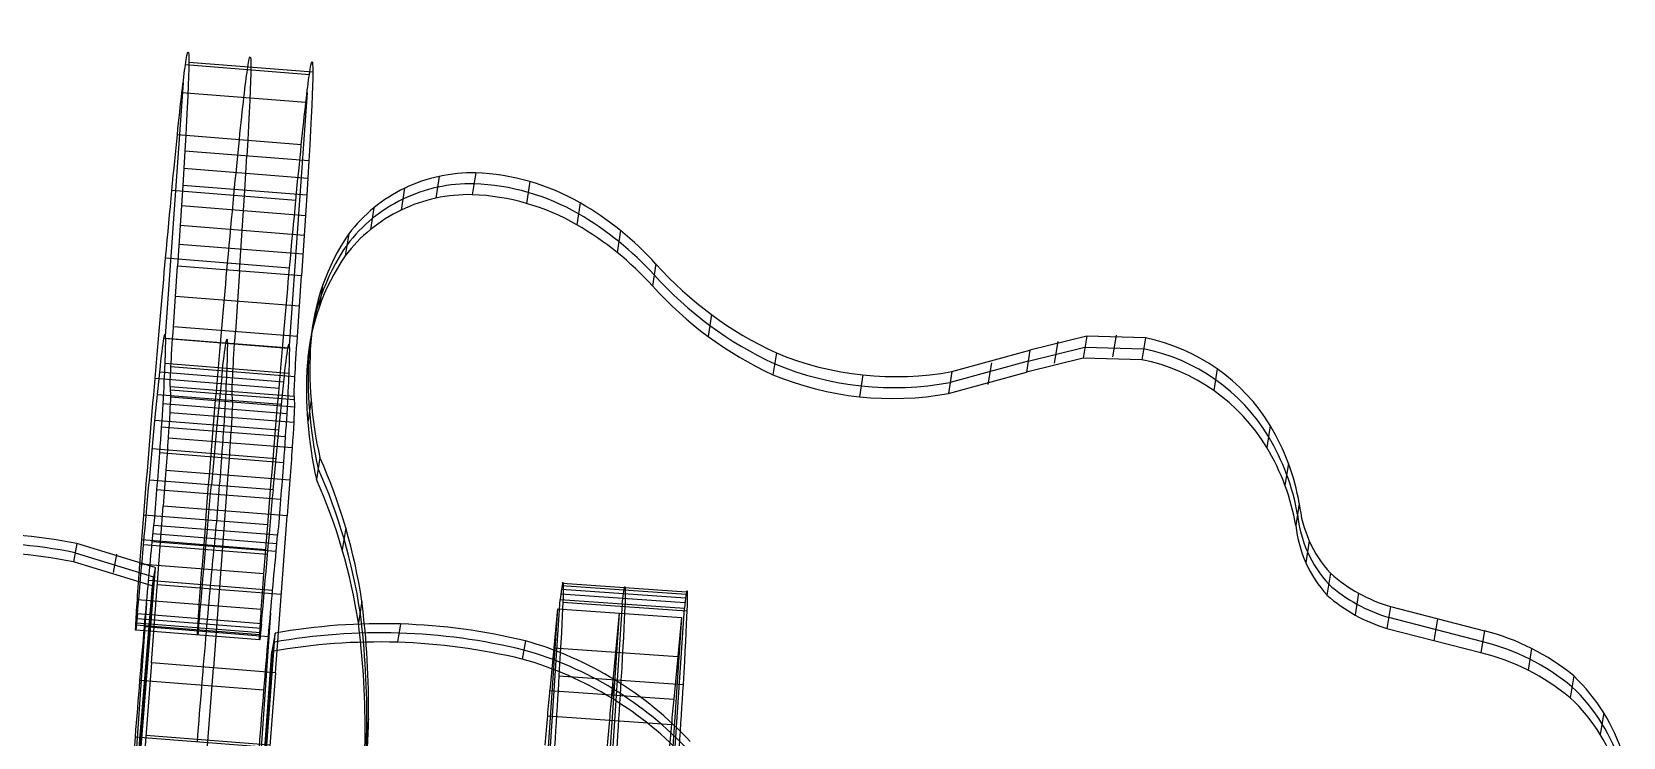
# Model space of a CAD drawing. Extents: x 14 to 133, y -39 to 144.
# Drawn here: x 74.52 to 100.11, y 91.78 to 103.13 of the extents above; entities that cross this region are included whole.
import ezdxf

# ---------------------------------------------------------------- set-up
doc = ezdxf.new("R2010")
doc.units = 0
doc.header["$MEASUREMENT"] = 0
doc.layers.add('LAYER_1', color=255, linetype='CONTINUOUS')

msp = doc.modelspace()

# ---------------------------------------------------------------- linework, layer by layer
at = {"layer": 'LAYER_1', "color": 9}
for p, q in [((79.041, 102.475, 64.46), (77.048, 102.632, 64.488)), ((78.986, 102.436, 60.796), (76.992, 102.593, 60.824)), ((78.986, 102.436, 60.796), (76.992, 102.593, 60.824)), ((76.955, 102.309, 59.79), (76.669, 98.234, 62.214)), ((78.93, 101.99, 59.323), (76.936, 102.147, 59.351)), ((78.949, 102.152, 59.761), (78.663, 98.077, 62.185)), ((78.857, 101.31, 57.943), (76.863, 101.467, 57.971)), ((78.857, 101.31, 57.943), (76.863, 101.467, 57.971)), ((76.984, 101.209, 67.865), (76.951, 100.654, 68.59)), ((76.984, 101.209, 67.865), (76.951, 100.654, 68.59)), ((78.978, 101.052, 67.836), (76.984, 101.209, 67.865)), ((78.978, 101.052, 67.836), (76.984, 101.209, 67.865)), ((77.947, 100.576, 68.576), (77.981, 101.131, 67.851)), ((76.967, 100.932, 68.227), (78.961, 100.775, 68.199)), ((78.978, 101.052, 67.836), (78.944, 100.498, 68.561)), ((78.978, 101.052, 67.836), (78.944, 100.498, 68.561)), ((81.66, 100.858, 63.468), (81.605, 100.507, 61.5)), ((81.66, 100.858, 63.468), (81.605, 100.507, 61.5)), ((76.951, 100.654, 68.59), (76.91, 100.01, 69.287)), ((76.951, 100.654, 68.59), (76.91, 100.01, 69.287)), ((78.944, 100.498, 68.561), (76.951, 100.654, 68.59)), ((78.944, 100.498, 68.561), (76.951, 100.654, 68.59)), ((77.907, 99.931, 69.273), (77.947, 100.576, 68.576)), ((80.518, 100.611, 63.544), (80.463, 100.26, 61.576)), ((80.518, 100.611, 63.544), (80.463, 100.26, 61.576)), ((81.074, 100.802, 63.494), (81.019, 100.45, 61.526)), ((82.531, 100.719, 63.468), (82.475, 100.367, 61.5)), ((78.768, 100.415, 56.692), (76.775, 100.572, 56.721)), ((76.93, 100.332, 68.938), (78.924, 100.175, 68.91)), ((78.944, 100.498, 68.561), (78.903, 99.853, 69.258)), ((78.944, 100.498, 68.561), (78.903, 99.853, 69.258)), ((83.341, 100.375, 63.507), (83.286, 100.024, 61.539)), ((83.341, 100.375, 63.507), (83.286, 100.024, 61.539)), ((80.023, 100.297, 63.614), (79.968, 99.946, 61.646)), ((76.91, 100.01, 69.287), (76.867, 99.356, 69.883)), ((76.91, 100.01, 69.287), (76.867, 99.356, 69.883)), ((78.903, 99.853, 69.258), (76.91, 100.01, 69.287)), ((78.903, 99.853, 69.258), (76.91, 100.01, 69.287)), ((77.864, 99.278, 69.869), (77.907, 99.931, 69.273)), ((78.903, 99.853, 69.258), (78.861, 99.2, 69.855)), ((78.903, 99.853, 69.258), (78.861, 99.2, 69.855)), ((79.618, 99.877, 63.7), (79.563, 99.526, 61.732)), ((79.618, 99.877, 63.7), (79.563, 99.526, 61.732)), ((83.988, 99.93, 63.568), (83.933, 99.579, 61.6)), ((78.884, 99.548, 69.58), (76.89, 99.705, 69.609)), ((78.667, 99.328, 55.606), (76.674, 99.485, 55.634)), ((78.667, 99.328, 55.606), (76.674, 99.485, 55.634)), ((76.8, 98.383, 70.555), (76.867, 99.356, 69.883)), ((76.8, 98.383, 70.555), (76.867, 99.356, 69.883)), ((78.861, 99.2, 69.855), (76.867, 99.356, 69.883)), ((78.861, 99.2, 69.855), (76.867, 99.356, 69.883)), ((84.558, 99.393, 63.648), (84.503, 99.041, 61.68)), ((84.558, 99.393, 63.648), (84.503, 99.041, 61.68)), ((77.864, 99.278, 69.869), (77.797, 98.304, 70.541)), ((78.794, 98.226, 70.527), (78.861, 99.2, 69.855)), ((78.794, 98.226, 70.527), (78.861, 99.2, 69.855)), ((79.196, 99.046, 63.861), (79.141, 98.695, 61.892)), ((78.827, 98.713, 70.191), (76.833, 98.869, 70.219)), ((85.454, 98.58, 63.768), (85.399, 98.229, 61.8)), ((78.794, 98.226, 70.527), (76.8, 98.383, 70.555)), ((78.794, 98.226, 70.527), (76.8, 98.383, 70.555)), ((78.639, 98.036, 60.759), (76.645, 98.192, 60.788)), ((78.664, 98.037, 62.488), (76.67, 98.194, 62.517)), ((78.664, 98.037, 62.488), (76.67, 98.194, 62.517)), ((79.008, 98.135, 64.029), (78.953, 97.783, 62.061)), ((79.008, 98.135, 64.029), (78.953, 97.783, 62.061)), ((90.543, 97.83, 62.743), (91.458, 98.054, 62.677)), ((91.486, 98.23, 63.661), (90.571, 98.005, 63.727)), ((91.486, 98.23, 63.661), (90.571, 98.005, 63.727)), ((91.021, 98.148, 63.689), (90.965, 97.797, 61.721)), ((91.486, 98.23, 63.661), (91.431, 97.879, 61.693)), ((91.486, 98.23, 63.661), (91.431, 97.879, 61.693)), ((91.458, 98.054, 62.677), (92.402, 98.03, 62.655)), ((92.43, 98.205, 63.639), (91.486, 98.23, 63.661)), ((92.43, 98.205, 63.639), (91.486, 98.23, 63.661)), ((91.958, 98.249, 63.645), (91.903, 97.898, 61.676)), ((92.43, 98.205, 63.639), (92.374, 97.854, 61.671)), ((92.43, 98.205, 63.639), (92.374, 97.854, 61.671)), ((78.654, 97.634, 64.008), (76.66, 97.791, 64.037)), ((86.497, 97.962, 63.849), (86.441, 97.611, 61.881)), ((86.497, 97.962, 63.849), (86.441, 97.611, 61.881)), ((90.543, 97.83, 62.743), (89.291, 97.487, 62.839)), ((89.318, 97.662, 63.823), (90.571, 98.005, 63.727)), ((89.318, 97.662, 63.823), (90.571, 98.005, 63.727)), ((89.953, 97.805, 63.78), (89.898, 97.454, 61.812)), ((90.571, 98.005, 63.727), (90.516, 97.654, 61.759)), ((90.571, 98.005, 63.727), (90.516, 97.654, 61.759)), ((91.431, 97.879, 61.693), (90.516, 97.654, 61.759)), ((91.431, 97.879, 61.693), (90.516, 97.654, 61.759)), ((92.374, 97.854, 61.671), (91.431, 97.879, 61.693)), ((92.374, 97.854, 61.671), (91.431, 97.879, 61.693)), ((76.502, 96.878, 58.014), (76.58, 97.652, 59.146)), ((76.502, 96.878, 58.014), (76.58, 97.652, 59.146)), ((78.498, 97.393, 54.416), (76.504, 97.55, 54.444)), ((78.573, 97.495, 59.118), (76.58, 97.652, 59.146)), ((78.573, 97.495, 59.118), (76.58, 97.652, 59.146)), ((78.753, 97.58, 71.229), (76.759, 97.737, 71.258)), ((77.576, 97.574, 59.132), (77.499, 96.8, 58)), ((87.886, 97.609, 63.873), (87.831, 97.258, 61.905)), ((89.318, 97.662, 63.823), (89.263, 97.311, 61.855)), ((89.318, 97.662, 63.823), (89.263, 97.311, 61.855)), ((89.263, 97.311, 61.855), (90.516, 97.654, 61.759)), ((89.263, 97.311, 61.855), (90.516, 97.654, 61.759)), ((93.584, 97.708, 63.696), (93.529, 97.356, 61.727)), ((78.536, 97.133, 58.534), (76.543, 97.29, 58.563)), ((76.747, 97.42, 72.158), (76.752, 97.25, 73.423)), ((78.741, 97.263, 72.13), (76.747, 97.42, 72.158)), ((76.747, 97.42, 72.158), (76.752, 97.25, 73.423)), ((78.741, 97.263, 72.13), (76.747, 97.42, 72.158)), ((78.745, 97.206, 72.766), (76.752, 97.363, 72.795)), ((78.745, 97.093, 73.395), (76.752, 97.25, 73.423)), ((78.745, 97.093, 73.395), (76.752, 97.25, 73.423)), ((77.749, 97.171, 73.409), (77.744, 97.342, 72.144)), ((78.496, 96.721, 57.985), (78.573, 97.495, 59.118)), ((78.496, 96.721, 57.985), (78.573, 97.495, 59.118)), ((78.741, 97.263, 72.13), (78.745, 97.093, 73.395)), ((78.741, 97.263, 72.13), (78.745, 97.093, 73.395)), ((78.623, 96.985, 65.441), (76.63, 97.142, 65.469)), ((78.623, 96.985, 65.441), (76.63, 97.142, 65.469)), ((78.734, 96.844, 73.975), (76.74, 97.001, 74.004)), ((79.014, 97.202, 64.195), (78.959, 96.851, 62.227)), ((76.413, 95.917, 57.037), (76.502, 96.878, 58.014)), ((76.413, 95.917, 57.037), (76.502, 96.878, 58.014)), ((78.496, 96.721, 57.985), (76.502, 96.878, 58.014)), ((78.496, 96.721, 57.985), (76.502, 96.878, 58.014)), ((78.598, 96.612, 65.715), (76.604, 96.769, 65.743)), ((77.499, 96.8, 58), (77.41, 95.838, 57.023)), ((94.436, 96.793, 63.835), (94.381, 96.442, 61.867)), ((94.436, 96.793, 63.835), (94.381, 96.442, 61.867)), ((78.709, 96.436, 74.457), (76.715, 96.593, 74.486)), ((78.709, 96.436, 74.457), (76.715, 96.593, 74.486)), ((78.406, 95.76, 57.008), (78.496, 96.721, 57.985)), ((78.406, 95.76, 57.008), (78.496, 96.721, 57.985)), ((78.453, 96.262, 57.475), (76.459, 96.419, 57.504)), ((78.568, 96.198, 65.922), (76.575, 96.355, 65.951)), ((78.568, 96.198, 65.922), (76.575, 96.355, 65.951)), ((79.155, 96.279, 64.356), (79.1, 95.928, 62.388)), ((79.155, 96.279, 64.356), (79.1, 95.928, 62.388)), ((78.672, 95.917, 74.764), (76.679, 96.074, 74.792)), ((94.729, 96.187, 63.935), (94.673, 95.835, 61.967)), ((78.406, 95.76, 57.008), (76.413, 95.917, 57.037)), ((78.406, 95.76, 57.008), (76.413, 95.917, 57.037)), ((78.523, 95.605, 66.002), (76.529, 95.762, 66.03)), ((76.446, 92.977, 75.528), (76.636, 95.5, 74.976)), ((76.446, 92.977, 75.528), (76.636, 95.5, 74.976)), ((78.63, 95.343, 74.947), (76.636, 95.5, 74.976)), ((78.63, 95.343, 74.947), (76.636, 95.5, 74.976)), ((94.905, 95.539, 64.046), (94.849, 95.187, 62.078)), ((94.905, 95.539, 64.046), (94.849, 95.187, 62.078)), ((76.261, 94.566, 53.818), (76.323, 95.356, 53.859)), ((76.261, 94.566, 53.818), (76.323, 95.356, 53.859)), ((78.317, 95.199, 53.83), (76.323, 95.356, 53.859)), ((78.317, 95.199, 53.83), (76.323, 95.356, 53.859)), ((77.32, 95.278, 53.844), (77.257, 94.488, 53.804)), ((77.633, 95.422, 74.962), (77.442, 92.899, 75.513)), ((78.254, 94.409, 53.79), (78.317, 95.199, 53.83)), ((78.254, 94.409, 53.79), (78.317, 95.199, 53.83)), ((78.439, 92.82, 75.499), (78.63, 95.343, 74.947)), ((78.439, 92.82, 75.499), (78.63, 95.343, 74.947)), ((76.292, 94.961, 53.838), (78.286, 94.804, 53.81)), ((76.459, 94.927, 65.733), (76.482, 95.188, 65.865)), ((76.459, 94.927, 65.733), (76.482, 95.188, 65.865)), ((76.47, 95.057, 65.799), (78.464, 94.9, 65.77)), ((78.475, 95.031, 65.836), (76.482, 95.188, 65.865)), ((78.475, 95.031, 65.836), (76.482, 95.188, 65.865)), ((77.478, 95.109, 65.85), (77.456, 94.848, 65.719)), ((78.453, 94.77, 65.705), (78.475, 95.031, 65.836)), ((78.453, 94.77, 65.705), (78.475, 95.031, 65.836)), ((79.57, 95.148, 64.546), (79.515, 94.796, 62.578)), ((75.244, 94.897, 71.489), (75.193, 94.603, 69.511)), ((75.244, 94.897, 71.489), (75.193, 94.603, 69.511)), ((75.219, 94.75, 70.5), (76.481, 94.364, 70.524)), ((76.507, 94.511, 71.513), (75.244, 94.897, 71.489)), ((76.507, 94.511, 71.513), (75.244, 94.897, 71.489)), ((75.883, 94.728, 71.497), (75.832, 94.434, 69.52)), ((78.313, 94.72, 56.211), (76.32, 94.876, 56.239)), ((78.453, 94.77, 65.705), (76.459, 94.927, 65.733)), ((78.453, 94.77, 65.705), (76.459, 94.927, 65.733)), ((95.064, 94.94, 64.148), (95.009, 94.589, 62.18)), ((76.456, 94.217, 69.536), (75.193, 94.603, 69.511)), ((76.456, 94.217, 69.536), (75.193, 94.603, 69.511)), ((76.507, 94.511, 71.513), (75.92, 87.271, 72.605)), ((76.507, 94.511, 71.513), (75.92, 87.271, 72.605)), ((78.254, 94.409, 53.79), (76.261, 94.566, 53.818)), ((78.254, 94.409, 53.79), (76.261, 94.566, 53.818)), ((76.507, 94.511, 71.513), (76.456, 94.217, 69.536)), ((76.507, 94.511, 71.513), (76.456, 94.217, 69.536)), ((76.456, 94.217, 69.536), (75.868, 86.977, 70.627)), ((76.456, 94.217, 69.536), (75.868, 86.977, 70.627)), ((75.894, 87.124, 71.616), (76.481, 94.364, 70.524)), ((78.394, 94.145, 65.027), (76.4, 94.302, 65.056)), ((78.534, 94.076, 75.198), (76.54, 94.233, 75.226)), ((83.055, 94.261, 65.676), (83.04, 94.165, 65.156)), ((83.055, 94.261, 65.676), (83.04, 94.165, 65.156)), ((83.048, 94.222, 65.415), (85.043, 94.082, 65.384)), ((83.055, 94.261, 65.676), (85.05, 94.121, 65.645)), ((83.055, 94.261, 65.676), (85.05, 94.121, 65.645)), ((84.038, 94.095, 65.141), (84.053, 94.191, 65.661)), ((95.406, 94.42, 64.232), (95.35, 94.068, 62.263)), ((95.406, 94.42, 64.232), (95.35, 94.068, 62.263)), ((76.368, 93.943, 64.767), (75.608, 83.117, 71.207)), ((78.213, 93.837, 54.062), (76.219, 93.994, 54.091)), ((79.829, 93.973, 64.749), (79.774, 93.621, 62.781)), ((79.829, 93.973, 64.749), (79.774, 93.621, 62.781)), ((82.582, 87.488, 65.829), (83.021, 93.998, 64.655)), ((82.582, 87.488, 65.829), (83.021, 93.998, 64.655)), ((83.04, 94.165, 65.156), (83.021, 93.998, 64.655)), ((83.04, 94.165, 65.156), (83.021, 93.998, 64.655)), ((83.021, 93.998, 64.655), (85.016, 93.858, 64.624)), ((83.021, 93.998, 64.655), (85.016, 93.858, 64.624)), ((83.031, 94.09, 64.903), (85.026, 93.95, 64.872)), ((83.04, 94.165, 65.156), (85.035, 94.025, 65.125)), ((83.04, 94.165, 65.156), (85.035, 94.025, 65.125)), ((83.061, 93.957, 67.446), (85.056, 93.817, 67.415)), ((84.018, 93.928, 64.639), (83.58, 87.418, 65.814)), ((84.018, 93.928, 64.639), (84.038, 94.095, 65.141)), ((85.035, 94.025, 65.125), (85.016, 93.858, 64.624)), ((85.035, 94.025, 65.125), (85.016, 93.858, 64.624)), ((85.05, 94.121, 65.645), (85.035, 94.025, 65.125)), ((85.05, 94.121, 65.645), (85.035, 94.025, 65.125)), ((95.858, 94.1, 64.276), (95.803, 93.749, 62.308)), ((76.222, 93.766, 55.543), (76.208, 93.617, 55.335)), ((76.222, 93.766, 55.543), (76.208, 93.617, 55.335)), ((76.215, 93.692, 55.439), (78.209, 93.535, 55.41)), ((78.216, 93.609, 55.514), (76.222, 93.766, 55.543)), ((78.216, 93.609, 55.514), (76.222, 93.766, 55.543)), ((77.204, 93.539, 55.321), (77.219, 93.688, 55.528)), ((78.362, 93.786, 64.738), (77.602, 82.96, 71.179)), ((82.977, 93.846, 62.539), (82.526, 87.154, 63.758)), ((82.977, 93.846, 62.539), (82.526, 87.154, 63.758)), ((82.977, 93.846, 62.539), (82.854, 92.537, 60.543)), ((82.977, 93.846, 62.539), (82.854, 92.537, 60.543)), ((82.977, 93.846, 62.539), (84.972, 93.706, 62.508)), ((82.977, 93.846, 62.539), (84.972, 93.706, 62.508)), ((83.524, 87.084, 63.742), (83.975, 93.776, 62.524)), ((83.852, 92.467, 60.527), (83.975, 93.776, 62.524)), ((84.972, 93.706, 62.508), (84.521, 87.014, 63.727)), ((84.972, 93.706, 62.508), (84.521, 87.014, 63.727)), ((84.577, 87.348, 65.798), (85.016, 93.858, 64.624)), ((84.577, 87.348, 65.798), (85.016, 93.858, 64.624)), ((84.972, 93.706, 62.508), (84.849, 92.397, 60.512)), ((84.972, 93.706, 62.508), (84.849, 92.397, 60.512)), ((96.37, 93.884, 64.3), (96.315, 93.533, 62.332)), ((96.37, 93.884, 64.3), (96.315, 93.533, 62.332)), ((97.854, 93.318, 63.343), (96.343, 93.708, 63.316)), ((96.37, 93.884, 64.3), (97.882, 93.494, 64.327)), ((96.37, 93.884, 64.3), (97.882, 93.494, 64.327)), ((97.125, 93.686, 64.314), (97.07, 93.335, 62.346)), ((78.187, 93.349, 54.931), (76.193, 93.506, 54.96)), ((78.188, 93.428, 54.547), (76.194, 93.585, 54.576)), ((78.188, 93.428, 54.547), (76.194, 93.585, 54.576)), ((78.201, 93.46, 55.307), (76.208, 93.617, 55.335)), ((78.201, 93.46, 55.307), (76.208, 93.617, 55.335)), ((78.328, 93.399, 64.488), (76.334, 93.556, 64.516)), ((78.328, 93.399, 64.488), (76.334, 93.556, 64.516)), ((78.012, 87.678, 72.49), (78.434, 93.456, 71.62)), ((78.012, 87.678, 72.49), (78.434, 93.456, 71.62)), ((78.216, 93.609, 55.514), (78.201, 93.46, 55.307)), ((78.216, 93.609, 55.514), (78.201, 93.46, 55.307)), ((78.434, 93.456, 71.62), (78.383, 93.162, 69.642)), ((78.434, 93.456, 71.62), (78.383, 93.162, 69.642)), ((80.453, 93.604, 71.546), (80.401, 93.31, 69.568)), ((96.315, 93.533, 62.332), (97.826, 93.143, 62.359)), ((96.315, 93.533, 62.332), (97.826, 93.143, 62.359)), ((97.882, 93.494, 64.327), (97.826, 93.143, 62.359)), ((97.882, 93.494, 64.327), (97.826, 93.143, 62.359)), ((77.96, 87.384, 70.512), (78.383, 93.162, 69.642)), ((77.96, 87.384, 70.512), (78.383, 93.162, 69.642)), ((78.408, 93.309, 70.631), (77.986, 87.531, 71.501)), ((82.46, 93.333, 71.534), (82.409, 93.039, 69.556)), ((82.46, 93.333, 71.534), (82.409, 93.039, 69.556)), ((82.918, 93.221, 61.522), (84.912, 93.081, 61.491)), ((98.641, 93.211, 64.356), (98.585, 92.86, 62.388)), ((76.446, 92.977, 75.528), (76.268, 90.631, 76.022)), ((76.446, 92.977, 75.528), (76.268, 90.631, 76.022)), ((78.439, 92.82, 75.499), (76.446, 92.977, 75.528)), ((78.439, 92.82, 75.499), (76.446, 92.977, 75.528)), ((77.265, 90.552, 76.008), (77.442, 92.899, 75.513)), ((78.255, 92.538, 64.168), (76.262, 92.695, 64.197)), ((78.439, 92.82, 75.499), (78.262, 90.474, 75.994)), ((78.439, 92.82, 75.499), (78.262, 90.474, 75.994)), ((82.999, 92.772, 68.794), (84.994, 92.632, 68.763)), ((82.999, 92.772, 68.794), (84.994, 92.632, 68.763)), ((83.899, 92.705, 71.59), (83.847, 92.411, 69.612)), ((99.318, 92.77, 64.416), (99.262, 92.418, 62.448)), ((99.318, 92.77, 64.416), (99.262, 92.418, 62.448)), ((82.854, 92.537, 60.543), (84.849, 92.397, 60.512)), ((82.854, 92.537, 60.543), (84.849, 92.397, 60.512)), ((82.818, 92.128, 60.046), (84.813, 91.988, 60.015)), ((99.8, 92.177, 64.509), (99.745, 91.826, 62.54)), ((79.938, 92.079, 65.084), (79.883, 91.728, 63.116)), ((76.04, 89.894, 64.08), (76.188, 91.784, 64.078)), ((76.04, 89.894, 64.08), (76.188, 91.784, 64.078)), ((78.182, 91.627, 64.049), (76.188, 91.784, 64.078)), ((78.182, 91.627, 64.049), (76.188, 91.784, 64.078)), ((78.351, 91.653, 75.774), (76.358, 91.81, 75.803))]:
    msp.add_line(p, q, dxfattribs=at)
at = {"layer": 'LAYER_1', "color": 9, "extrusion": (0.996817, -0.078438, -0.014236)}
for centre, radius, start, end in [((99.539, 63.732, 67.834), 8.989, 347.5646, 34.6133), ((99.539, 63.732, 67.834), 8.989, 347.5646, 34.6133), ((99.539, 63.732, 68.834), 8.989, 347.5646, 34.6133), ((99.539, 63.732, 69.834), 8.989, 347.5646, 34.6133), ((99.539, 63.732, 69.834), 8.989, 347.5646, 34.6133), ((99.119, 63.794, 67.834), 9.412, 328.9678, 347.7407), ((99.119, 63.794, 67.834), 9.412, 328.9678, 347.7407), ((99.12, 63.794, 68.834), 9.411, 328.9676, 347.7408), ((99.119, 63.794, 69.834), 9.412, 328.9678, 347.7407), ((99.119, 63.794, 69.834), 9.412, 328.9678, 347.7407), ((99.119, 63.795, 67.834), 9.412, 310.1946, 328.9675), ((99.119, 63.795, 67.834), 9.412, 310.1946, 328.9675), ((99.12, 63.794, 68.834), 9.411, 310.1944, 328.9676), ((99.119, 63.795, 69.834), 9.412, 310.1946, 328.9675), ((99.119, 63.795, 69.834), 9.412, 310.1946, 328.9675), ((100.143, 62.668, 67.834), 7.89, 276.5962, 309.795), ((100.143, 62.668, 67.834), 7.89, 276.5962, 309.795), ((100.143, 62.668, 68.834), 7.89, 276.5956, 309.7956), ((100.143, 62.668, 69.834), 7.89, 276.5962, 309.795), ((100.143, 62.668, 69.834), 7.89, 276.5962, 309.795), ((98.505, 62.636, 67.834), 5.468, 332.5776, 8.9698), ((98.505, 62.636, 67.834), 5.468, 332.5776, 8.9698), ((105.49, 73.452, 67.834), 2.371, 187.7775, 234.2362), ((105.49, 73.452, 67.834), 2.371, 187.7775, 234.2362), ((98.505, 62.636, 68.834), 5.468, 332.5772, 8.9702), ((105.49, 73.452, 68.834), 2.371, 187.7775, 234.2362), ((94.562, 61.824, 67.834), 9.492, 10.1037, 29.1125), ((94.562, 61.824, 67.834), 9.492, 10.1037, 29.1125), ((94.562, 61.824, 68.834), 9.491, 10.1036, 29.1127), ((98.505, 62.636, 69.834), 5.468, 332.5776, 8.9698), ((98.505, 62.636, 69.834), 5.468, 332.5776, 8.9698), ((94.562, 61.824, 69.834), 9.492, 10.1037, 29.1125), ((94.562, 61.824, 69.834), 9.492, 10.1037, 29.1125), ((105.49, 73.452, 69.834), 2.371, 187.7775, 234.2362), ((105.49, 73.452, 69.834), 2.371, 187.7775, 234.2362), ((100.918, 73.86, 67.834), 2.121, 14.6374, 48.8942), ((100.918, 73.86, 67.834), 2.121, 14.6374, 48.8942), ((101.039, 64.354, 67.834), 2.766, 48.9963, 68.2333), ((101.039, 64.354, 67.834), 2.766, 48.9963, 68.2333), ((101.039, 64.354, 68.834), 2.766, 48.9962, 68.2335), ((100.918, 73.861, 68.834), 2.121, 14.637, 48.8946), ((100.918, 73.86, 69.834), 2.121, 14.6374, 48.8942), ((100.918, 73.86, 69.834), 2.121, 14.6374, 48.8942), ((101.039, 64.354, 69.834), 2.766, 48.9963, 68.2333), ((101.039, 64.354, 69.834), 2.766, 48.9963, 68.2333), ((100.693, 73.307, 67.834), 2.694, 53.0159, 78.7603), ((100.693, 73.307, 67.834), 2.694, 53.0159, 78.7603), ((100.693, 73.307, 68.834), 2.693, 53.0155, 78.7607), ((101.578, 65.542, 67.834), 1.464, 70.5511, 117.8345), ((101.578, 65.542, 67.834), 1.464, 70.5511, 117.8345), ((101.578, 65.542, 68.834), 1.464, 70.5511, 117.8345), ((100.693, 73.307, 69.834), 2.694, 53.0159, 78.7603), ((100.693, 73.307, 69.834), 2.694, 53.0159, 78.7603), ((101.578, 65.542, 69.834), 1.464, 70.5511, 117.8345), ((101.578, 65.542, 69.834), 1.464, 70.5511, 117.8345), ((92.604, 68.72, 67.834), 13.998, 299.3093, 310.0731), ((92.604, 68.72, 67.834), 13.998, 299.3093, 310.0731), ((92.604, 68.72, 68.834), 13.998, 299.3094, 310.073), ((92.604, 68.72, 69.834), 13.998, 299.3093, 310.0731), ((92.604, 68.72, 69.834), 13.998, 299.3093, 310.0731), ((96.93, 69.507, 67.834), 4.643, 300.0633, 322.8919), ((96.93, 69.507, 67.834), 4.643, 300.0633, 322.8919), ((96.93, 69.506, 68.834), 4.643, 300.0631, 322.892), ((96.93, 69.507, 69.834), 4.643, 300.0633, 322.8919), ((96.93, 69.507, 69.834), 4.643, 300.0633, 322.8919), ((100.601, 56.252, 67.834), 1.503, 207.9809, 256.7742), ((100.601, 56.252, 67.834), 1.503, 207.9809, 256.7742), ((100.601, 56.252, 68.834), 1.503, 207.9809, 256.7742), ((100.601, 56.252, 69.834), 1.503, 207.9809, 256.7742), ((100.601, 56.252, 69.834), 1.503, 207.9809, 256.7742), ((99.995, 55.896, 67.834), 0.801, 149.1825, 205.8155), ((99.995, 55.896, 67.834), 0.801, 149.1825, 205.8155), ((97.405, 69.168, 67.834), 4.119, 271.0143, 296.6965), ((97.405, 69.168, 67.834), 4.119, 271.0143, 296.6965), ((99.995, 55.896, 68.834), 0.801, 149.1825, 205.8155), ((97.405, 69.168, 68.834), 4.119, 271.0139, 296.6969), ((99.995, 55.896, 69.834), 0.801, 149.1825, 205.8155), ((99.995, 55.896, 69.834), 0.801, 149.1825, 205.8155), ((97.405, 69.168, 69.834), 4.119, 271.0143, 296.6965), ((97.405, 69.168, 69.834), 4.119, 271.0143, 296.6965)]:
    msp.add_arc(centre, radius, start, end, dxfattribs=at)
at = {"layer": 'LAYER_1', "color": 9, "extrusion": (0.027631, 0.17572, 0.984052)}
for centre, radius, start, end in [((-65.346, -96.764, 82.435), 2.498, 277.8956, 305.0185), ((-65.346, -96.764, 82.435), 2.498, 277.8956, 305.0185), ((-65.433, -95.672, 82.435), 3.592, 248.697, 276.8808), ((-65.433, -95.672, 82.435), 3.592, 248.697, 276.8808), ((-65.346, -96.764, 82.435), 2.498, 305.0191, 332.142), ((-65.346, -96.764, 82.435), 2.498, 305.0191, 332.142), ((-65.346, -96.764, 81.435), 2.498, 277.8953, 305.0188), ((-65.433, -95.672, 81.435), 3.592, 248.6969, 276.881), ((-65.346, -96.764, 81.435), 2.498, 305.0188, 332.1423), ((-65.346, -96.764, 80.435), 2.498, 277.8956, 305.0185), ((-65.346, -96.764, 80.435), 2.498, 277.8956, 305.0185), ((-65.433, -95.672, 80.435), 3.592, 248.697, 276.8808), ((-65.433, -95.672, 80.435), 3.592, 248.697, 276.8808), ((-64.884, -94.301, 82.435), 5.068, 230.7132, 248.5419), ((-64.884, -94.301, 82.435), 5.068, 230.7132, 248.5419), ((-65.346, -96.764, 80.435), 2.498, 305.0191, 332.142), ((-65.346, -96.764, 80.435), 2.498, 305.0191, 332.142), ((-64.884, -94.301, 81.435), 5.068, 230.713, 248.5421), ((-66.42, -96.387, 82.435), 3.627, 334.8178, 4.782), ((-66.42, -96.387, 82.435), 3.627, 334.8178, 4.782), ((-64.884, -94.301, 80.435), 5.068, 230.7132, 248.5419), ((-64.884, -94.301, 80.435), 5.068, 230.7132, 248.5419), ((-66.42, -96.387, 81.435), 3.627, 334.8174, 4.7825), ((-66.42, -96.387, 80.435), 3.627, 334.8178, 4.782), ((-66.42, -96.387, 80.435), 3.627, 334.8178, 4.782), ((-71.893, -102.826, 82.435), 5.969, 50.4533, 73.8184), ((-71.893, -102.826, 82.435), 5.969, 50.4533, 73.8184), ((-71.893, -102.826, 80.435), 5.969, 50.4533, 73.8184), ((-71.893, -102.826, 80.435), 5.969, 50.4533, 73.8184), ((-71.893, -102.826, 81.435), 5.968, 50.4531, 73.8186), ((-69.405, -96.671, 82.435), 6.626, 5.0741, 21.4709), ((-69.405, -96.671, 82.435), 6.626, 5.0741, 21.4709), ((-75.913, -95.242, 81.435), 3.036, 219.5199, 267.358), ((-75.913, -95.242, 82.435), 3.036, 219.5199, 267.358), ((-75.913, -95.242, 82.435), 3.036, 219.5199, 267.358), ((-69.405, -96.671, 80.435), 6.626, 5.0741, 21.4709), ((-69.405, -96.671, 80.435), 6.626, 5.0741, 21.4709), ((-69.405, -96.671, 81.435), 6.626, 5.0739, 21.4711), ((-71.405, -101.91, 81.435), 4.957, 76.2808, 109.5454), ((-71.405, -101.91, 82.435), 4.957, 76.2813, 109.5449), ((-71.405, -101.91, 82.435), 4.957, 76.2813, 109.5449), ((-75.913, -95.242, 80.435), 3.036, 219.5199, 267.358), ((-75.913, -95.242, 80.435), 3.036, 219.5199, 267.358), ((-71.405, -101.91, 80.435), 4.957, 76.2813, 109.5449), ((-71.405, -101.91, 80.435), 4.957, 76.2813, 109.5449), ((-75.369, -94.799, 82.435), 3.738, 198.5601, 219.4533), ((-75.369, -94.799, 82.435), 3.738, 198.5601, 219.4533), ((-75.369, -94.799, 81.435), 3.738, 198.56, 219.4534), ((-55.523, -89.326, 82.435), 9.151, 197.2328, 212.523), ((-55.523, -89.326, 82.435), 9.151, 197.2328, 212.523), ((-75.369, -94.799, 80.435), 3.738, 198.5601, 219.4533), ((-75.369, -94.799, 80.435), 3.738, 198.5601, 219.4533), ((-55.523, -89.326, 81.435), 9.151, 197.2326, 212.5232), ((-55.523, -89.326, 80.435), 9.151, 197.2328, 212.523), ((-55.523, -89.326, 80.435), 9.151, 197.2328, 212.523), ((-80.836, -96.484, 82.435), 1.986, 14.4556, 50.8284), ((-80.836, -96.484, 82.435), 1.986, 14.4556, 50.8284), ((-80.836, -96.484, 81.435), 1.986, 14.4552, 50.8288), ((-80.836, -96.484, 80.435), 1.986, 14.4556, 50.8284), ((-80.836, -96.484, 80.435), 1.986, 14.4556, 50.8284), ((-80.969, -97.089, 81.435), 2.555, 57.0879, 82.0832), ((-80.969, -97.089, 82.435), 2.555, 57.0882, 82.0828), ((-80.969, -97.089, 82.435), 2.555, 57.0882, 82.0828), ((-50.951, -88.216, 82.435), 13.849, 180.0669, 196.0155), ((-50.951, -88.216, 82.435), 13.849, 180.0669, 196.0155), ((-80.969, -97.089, 80.435), 2.555, 57.0882, 82.0828), ((-80.969, -97.089, 80.435), 2.555, 57.0882, 82.0828), ((-50.952, -88.216, 81.435), 13.849, 180.0667, 196.0157), ((-50.951, -88.216, 80.435), 13.849, 180.0669, 196.0155), ((-50.951, -88.216, 80.435), 13.849, 180.0669, 196.0155), ((-81.841, -90.805, 82.435), 3.615, 239.0232, 264.766), ((-81.841, -90.805, 82.435), 3.615, 239.0232, 264.766), ((-81.841, -90.806, 81.435), 3.615, 239.0228, 264.7664), ((-81.841, -90.805, 80.435), 3.615, 239.0232, 264.766), ((-81.841, -90.805, 80.435), 3.615, 239.0232, 264.766), ((-81.987, -91.455, 82.435), 2.991, 205.4626, 235.0218), ((-81.987, -91.455, 82.435), 2.991, 205.4626, 235.0218), ((-81.987, -91.455, 80.435), 2.991, 205.4626, 235.0218), ((-81.987, -91.455, 80.435), 2.991, 205.4626, 235.0218), ((-81.987, -91.455, 81.435), 2.991, 205.4622, 235.0221)]:
    msp.add_arc(centre, radius, start, end, dxfattribs=at)
at = {"layer": 'LAYER_1', "color": 9, "extrusion": (0.025685, 0.146948, 0.988811)}
for centre, radius, start, end in [((-57.579, -86.336, 85.566), 8.246, 268.5951, 295.8123), ((-57.579, -86.336, 86.566), 8.246, 268.5953, 295.8121), ((-57.579, -86.336, 86.566), 8.246, 268.5953, 295.8121), ((-57.579, -86.336, 84.566), 8.246, 268.5953, 295.8121), ((-57.579, -86.336, 84.566), 8.246, 268.5953, 295.8121), ((-64.522, -84.631, 86.566), 9.668, 266.2245, 290.278), ((-64.522, -84.631, 86.566), 9.668, 266.2245, 290.278), ((-64.522, -84.631, 85.566), 9.668, 266.2242, 290.2783), ((-64.522, -84.631, 84.566), 9.668, 266.2245, 290.278), ((-64.522, -84.631, 84.566), 9.668, 266.2245, 290.278), ((-64.571, -88.6, 85.566), 5.708, 232.4562, 264.0846), ((-64.57, -88.6, 86.566), 5.709, 232.4568, 264.084), ((-64.57, -88.6, 86.566), 5.709, 232.4568, 264.084), ((-64.57, -88.6, 84.566), 5.709, 232.4568, 264.084), ((-64.57, -88.6, 84.566), 5.709, 232.4568, 264.084)]:
    msp.add_arc(centre, radius, start, end, dxfattribs=at)
at = {"layer": 'LAYER_1', "color": 9, "extrusion": (0.997425, -0.070023, -0.015502)}
for centre, radius, start, end in [((96.574, 67.202, 75.223), 3.291, 353.878, 57.197), ((96.574, 67.202, 75.223), 3.291, 353.878, 57.197), ((96.574, 67.202, 76.223), 3.291, 353.878, 57.197), ((96.574, 67.202, 77.223), 3.291, 353.878, 57.197), ((96.574, 67.202, 77.223), 3.291, 353.878, 57.197), ((95.122, 64.682, 75.223), 6.197, 58.5331, 79.4322), ((95.122, 64.682, 75.223), 6.197, 58.5331, 79.4322), ((95.122, 64.682, 76.223), 6.197, 58.5331, 79.4322), ((94.339, 64.417, 75.223), 4.64, 308.4879, 324.405), ((94.339, 64.417, 75.223), 4.64, 308.4879, 324.405), ((94.339, 64.417, 76.223), 4.64, 308.4877, 324.4052), ((94.339, 64.417, 77.223), 4.64, 308.4879, 324.405), ((94.339, 64.417, 77.223), 4.64, 308.4879, 324.405), ((95.122, 64.682, 77.223), 6.197, 58.5331, 79.4322), ((95.122, 64.682, 77.223), 6.197, 58.5331, 79.4322)]:
    msp.add_arc(centre, radius, start, end, dxfattribs=at)

doc.saveas('drawing.dxf')
